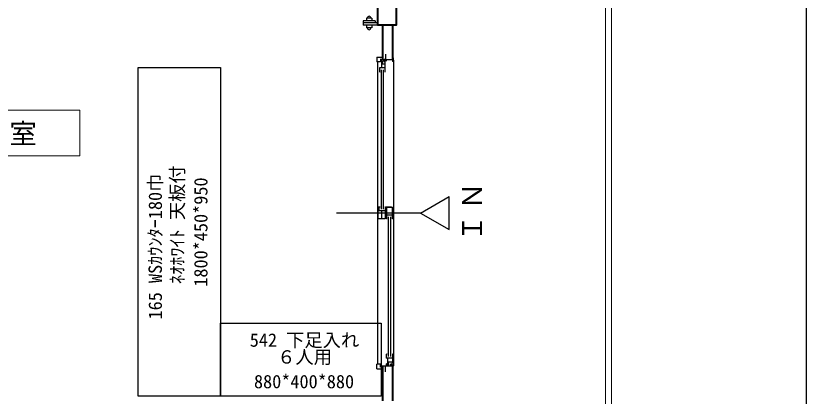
# Model space of a CAD drawing. Units: millimetres, scale not verified. Extents: x -9739 to 9926, y -7024 to 6958.
# Drawn here: x 5594 to 9923, y -877 to 1207 of the extents above; entities that cross this region are included whole.
import ezdxf
from ezdxf.enums import TextEntityAlignment as Align

# ---------------------------------------------------------------- set-up
doc = ezdxf.new("R2010")
doc.units = ezdxf.units.MM
doc.header["$LTSCALE"] = 50
for name, color, linetype, lineweight in [('0-0', 7, 'Continuous', 25), ('0-1', 7, 'Continuous', 25), ('0-2', 4, 'Continuous', 18), ('0-4', 7, 'Continuous', 25), ('0-A', 7, 'Continuous', 18)]:
    doc.layers.add(name, color=color, linetype=linetype, lineweight=lineweight)
doc.styles.add('ＭＳ ゴシック', font='')
doc.styles.get('ＭＳ ゴシック').set_extended_font_data('MS Gothic')

msp = doc.modelspace()

# ---------------------------------------------------------------- linework, layer by layer
at = {"layer": '0-0'}
msp.add_lwpolyline([(-9739.2, 6958.36), (9922.96, 6958.36), (9922.96, -7024.08)], dxfattribs=at)
at = {"layer": '0-1'}
for p, q in [((7496.47, 1179.7), (7496.47, 1155.7)), ((7561.47, 1179.7), (7496.47, 1179.7)), ((7542.97, 1194.7), (7514.97, 1194.7)), ((7514.97, 1194.7), (7514.97, 1179.7)), ((7542.97, 1194.7), (7542.97, 1179.7)), ((7561.47, 1179.7), (7561.47, 1167.7)), ((7576.47, 1167.7), (7496.47, 1167.7)), ((7576.47, 1155.7), (7496.47, 1155.7)), ((7514.97, 1155.7), (7514.97, 1140.7)), ((7542.97, 1140.7), (7514.97, 1140.7)), ((7542.97, 1155.7), (7542.97, 1140.7)), ((7618.22, 996.7), (7618.22, 965.7)), ((7571.47, 979.7), (7571.47, 954.7)), ((7571.47, 979.7), (7601.47, 979.7)), ((7576.22, 954.7), (7571.47, 954.7)), ((7576.22, -701.3), (7576.22, 954.7)), ((7591.22, 954.7), (7576.22, 954.7)), ((7591.22, 971.7), (7591.22, 954.7)), ((7661.22, 965.7), (7591.22, 965.7)), ((7595.97, 959.7), (7595.97, 921.25)), ((7600.17, 959.7), (7595.97, 959.7)), ((7600.17, 959.7), (7600.17, 942.45)), ((7609.97, 957.7), (7609.47, 952.7)), ((7609.97, 957.7), (7609.97, 965.7)), ((7614.47, 962.7), (7614.47, 960.7)), ((7617.47, 962.7), (7614.47, 962.7)), ((7614.47, 957.7), (7614.47, 955.7)), ((7617.47, 955.7), (7614.47, 955.7)), ((7618.22, 971.7), (7615.22, 971.7)), ((7617.47, 899.7), (7617.47, 962.7)), ((7621.37, 965.7), (7621.37, 957.7)), ((7664.22, 962.2), (7660.72, 965.7)), ((7661.22, 977), (7661.22, 965.7)), ((7664.22, -708.8), (7664.22, 962.2)), ((7585.97, 922.2), (7585.97, 899.7)), ((7595.97, 922.2), (7585.97, 922.2)), ((7617.47, 942.45), (7595.97, 942.45)), ((7617.47, 921.25), (7595.97, 921.25)), ((7596.47, 147.2), (7596.47, 911.7)), ((7608.47, 147.2), (7608.47, 911.7)), ((7589.17, 899.7), (7585.97, 899.7)), ((7588.07, 899.7), (7589.47, 899.7)), ((7615.47, 899.7), (7617.47, 899.7)), ((7575.97, 159.2), (7575.97, 94.2)), ((7589.47, 159.2), (7575.97, 159.2)), ((7582.27, 159.2), (7582.27, 138.2)), ((7617.47, 138.2), (7582.27, 138.2)), ((7597.72, 94.2), (7597.72, 138.2)), ((7617.47, 159.2), (7615.47, 159.2)), ((7617.47, 159.2), (7617.47, 94.2)), ((7617.47, 142.9), (7623.07, 142.9)), ((7619.47, 159.2), (7656.47, 159.2)), ((7619.47, 146.2), (7619.47, 159.2)), ((7651.17, 159.2), (7619.97, 159.2)), ((7623.07, 151.2), (7623.07, 142.9)), ((7624.97, 159.2), (7624.97, 94.2)), ((7656.47, 94.2), (7656.47, 159.2)), ((7810.89, 126.7), (7350.88, 126.7)), ((7617.47, 94.2), (7575.97, 94.2)), ((7624.97, 116), (7656.47, 116)), ((7628.17, 94.2), (7624.97, 94.2)), ((7627.07, 94.2), (7628.47, 94.2)), ((7635.47, -658.3), (7635.47, 106.2)), ((7647.47, -658.3), (7647.47, 106.2)), ((7656.47, 94.2), (7654.47, 94.2)), ((7628.17, -646.3), (7624.97, -646.3)), ((7627.07, -646.3), (7628.47, -646.3)), ((7656.47, -646.3), (7654.47, -646.3)), ((7656.47, -646.3), (7656.47, -691.31)), ((7625.97, -668.8), (7630.97, -668.8)), ((7630.97, -706.3), (7630.97, -667.85)), ((7656.47, -667.85), (7630.97, -667.85)), ((7630.97, -691.3), (7630.97, -668.8)), ((7656.47, -689.6), (7630.97, -689.6)), ((7635.17, -706.3), (7635.17, -689.6)), ((7652.47, -702.24), (7656.47, -691.31)), ((7571.47, -726.3), (7571.47, -701.3)), ((7576.22, -701.3), (7571.47, -701.3)), ((7571.47, -726.3), (7601.47, -726.3)), ((7591.22, -701.3), (7576.22, -701.3)), ((7591.22, -718.3), (7591.22, -701.3)), ((7618.22, -718.3), (7615.22, -718.3)), ((7618.22, -743.3), (7618.22, -712.3)), ((7623.47, -712.3), (7623.47, -699.8)), ((7627.47, -699.8), (7623.47, -699.8)), ((7627.47, -712.3), (7627.47, -699.8)), ((7635.17, -706.3), (7630.97, -706.3)), ((7644.47, -699.3), (7644.97, -704.28)), ((7644.97, -704.31), (7644.97, -712.3)), ((7649.47, -704.3), (7649.47, -702.3)), ((7652.47, -702.3), (7649.47, -702.3)), ((7649.47, -709.3), (7649.47, -707.3)), ((7652.47, -709.3), (7649.47, -709.3)), ((7652.47, -702.24), (7652.47, -709.3)), ((7656.97, -702.3), (7655.47, -702.3)), ((7656.97, -712.3), (7656.97, -702.3)), ((7664.22, -708.8), (7660.72, -712.3))]:
    msp.add_line(p, q, dxfattribs=at)
at = {"layer": '0-1', "color": 2, "lineweight": 40}
for p, q in [((7601.47, 1155.7), (7601.47, 965.7)), ((7656.47, 1155.7), (7656.47, 965.7)), ((7601.47, -712.3), (7601.47, -902.3)), ((7656.47, -712.3), (7656.47, -902.3))]:
    msp.add_line(p, q, dxfattribs=at)
msp.add_lwpolyline([(7676.47, 1255.7), (7676.47, 1155.7), (7576.47, 1155.7), (7576.47, 1255.7)], close=True, dxfattribs=at)
at = {"layer": '0-1'}
for points in [[(7656.97, 965.7), (7656.97, 955.7), (7655.47, 955.7)], [(7630.47, -668.8), (7624.97, -668.8), (7624.97, -646.3)], [(7661.22, -723.6), (7661.22, -712.3), (7591.22, -712.3)]]:
    msp.add_lwpolyline(points, dxfattribs=at)
for centre, radius, start, end in [((7528.97, 1194.7), 10, 0, 180), ((7528.97, 1140.7), 10, 180, 0), ((7644.67, -704.31), 0.3, 0, 5.71059)]:
    msp.add_arc(centre, radius, start, end, dxfattribs=at)
at = {"layer": '0-2'}
for p, q in [((8856.47, -3619.8), (8856.47, 5781.7)), ((8824.47, -3619.8), (8824.47, 5751.7))]:
    msp.add_line(p, q, dxfattribs=at)
at = {"layer": '0-4'}
for p, q in [((7810.89, 126.7), (7967.73, 217.25)), ((7967.73, 36.15), (7967.73, 217.25)), ((7810.89, 126.7), (7967.73, 36.15))]:
    msp.add_line(p, q, dxfattribs=at)
for points in [[(6714.72, -875.72), (6264.72, -875.72), (6264.72, 924.28), (6714.72, 924.28)], [(6714.72, -875.72), (6714.72, -475.72), (7594.72, -475.72), (7594.72, -875.72)]]:
    msp.add_lwpolyline(points, close=True, dxfattribs=at)
at = {"layer": '0-A', "color": 4}
msp.add_lwpolyline([(4994.2, 439.89), (5944.2, 439.89), (5944.2, 689.89), (4994.2, 689.89)], close=True, dxfattribs=at)

# ---------------------------------------------------------------- texts
at = {"layer": '0-4', "color": 4, "style": 'ＭＳ ゴシック'}
for s, p in [('ﾈｵﾎﾜｲﾄ 天板付', (6535.93, -262.23)), ('165 WSｶｳﾝﾀｰ180巾', (6415.78, -456.32)), ('1800*450*950', (6665.33, -276.88))]:
    msp.add_text(s, height=73.31, rotation=90, dxfattribs=at).set_placement(p, align=Align.BOTTOM_LEFT)
for s, p in [('542 下足入れ', (6874.93, -627.63)), ('６人用', (7025.25, -720.14)), ('880*400*880', (6898.05, -855.05))]:
    msp.add_text(s, height=73.31, dxfattribs=at).set_placement(p, align=Align.BOTTOM_LEFT)
at = {"layer": '0-4', "insert": (8148.05, -30.92), "char_height": 110, "attachment_point": 7, "rotation": 90, "style": 'ＭＳ ゴシック'}
msp.add_mtext('\\T1.17;ＩＮ', dxfattribs=at)
at = {"layer": '0-A', "insert": (5207.24, 494.12), "char_height": 110, "attachment_point": 7, "style": 'ＭＳ ゴシック'}
msp.add_mtext('\\T1.17;事務室', dxfattribs=at)

doc.saveas('drawing.dxf')
